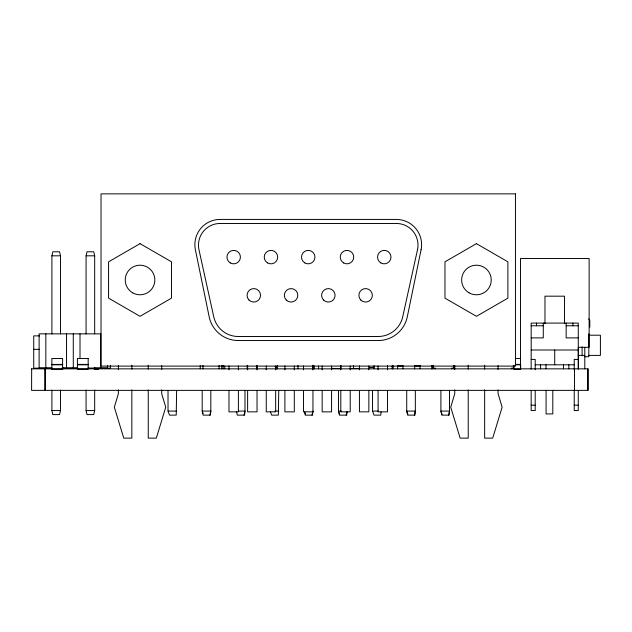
<?xml version="1.0" encoding="UTF-8"?>
<svg xmlns="http://www.w3.org/2000/svg" width="632" height="632" viewBox="0 0 632 632"><rect width="100%" height="100%" fill="white"/><g stroke="black" fill="none" stroke-linecap="round" stroke-linejoin="round"><path stroke-width="0.95" d="M176.628 390.592L176.225 415.129L169.502 415.129L168.017 411.092L168.017 390.592M278.759 390.592L278.357 415.129L271.626 415.129L270.441 411.898M347.031 411.898L346.707 415.129L339.439 415.129L338.499 411.092L338.499 390.592M381.072 411.898L380.748 415.129L374.026 415.129L372.54 411.092L372.54 390.592M51.895 333.854L51.895 255.818L52.835 251.781L59.566 251.781L60.506 255.818L60.506 333.854M86.071 333.854L86.071 255.818L87.011 251.781L93.741 251.781L94.681 255.818L94.681 333.854M60.506 390.055L60.506 410.555L59.566 414.592L52.835 414.592L51.895 410.555L51.895 390.055M94.681 390.055L94.681 410.555L93.741 414.592L87.011 414.592L86.071 410.555L86.071 390.055M209.863 415.129L210.812 411.092L210.812 390.592M244.047 415.129L244.987 411.092L244.987 390.592M311.995 415.129L312.935 411.092L312.532 415.129L305.264 415.129L304.513 411.898M346.17 415.129L346.921 411.898M414.387 415.129L415.335 411.092L415.335 390.592M448.57 415.129L449.51 411.092L449.51 390.592M51.895 255.818L60.506 255.818M86.071 255.818L94.681 255.818M531.172 325.78L543.283 325.78M566.154 325.78L578.264 325.78M588.692 335.205L600.4 335.205L600.4 355.389L588.692 355.389M39.618 335.876L33.725 335.876L33.725 368.172L52.148 368.172M531.172 337.891L543.283 337.891L543.283 323.094M578.264 337.891L566.154 337.891L566.154 323.094M33.725 349.33L39.539 349.33M531.172 350.002L578.264 350.002M578.146 355.389L584.79 355.389M584.79 356.732L588.827 356.732L588.827 333.87M515.752 358.478L520.642 358.478M531.172 359.426L535.209 359.426L535.209 369.728M578.264 359.426L574.227 359.426L574.227 369.728M51.848 364.403L62.615 364.403M77.42 364.403L88.18 364.403M515.752 364.403L520.642 364.403L520.642 369.246L513.792 369.246M51.848 364.806L62.615 364.806M77.42 364.806L88.18 364.806M516.202 364.806L520.642 364.806M535.209 364.806L574.227 364.806M397.56 365.881L402.94 365.881M414.647 365.881L420.027 365.881M431.735 365.881L433.528 365.881M275.038 366.821L276.563 366.821L276.563 368.843M392.195 366.821L393.807 366.821M369.222 367.492L374.026 367.492M51.808 368.037L39.113 368.037L39.113 333.854L100.733 333.854L100.733 368.037M62.544 368.037L77.191 368.037M87.911 368.037L107.464 368.037L107.464 365.312M61.841 368.172L77.855 368.172M94.065 368.172L110.418 368.172L110.418 365.209M341.406 368.567L331.768 368.567L331.516 366.655M349.891 368.567L359.719 368.567M31.6 368.843L587.989 368.843L587.989 390.371L31.6 390.371L31.671 368.843M51.848 369.246L62.615 369.246L62.615 358.478L51.848 358.478L51.895 369.554M94.626 369.246L98.545 369.246L98.545 368.44M531.172 405.175L535.209 405.175M574.227 405.175L578.264 405.175M51.895 410.555L60.506 410.555M86.071 410.555L94.681 410.555M168.017 411.092L176.628 411.092M238.288 411.092L244.987 411.092L244.584 415.129L237.316 415.129L236.566 411.898M274.928 411.092L278.759 411.092M341.375 411.092L338.499 411.092L339.684 414.323M372.54 411.092L378.284 411.092M588.716 318.86L589.806 320.4L589.806 327.131M442.084 414.323L440.899 411.092L440.899 390.592M407.909 414.323L406.724 411.092L406.724 390.592M304.616 411.898L305.509 414.323M203.085 413.518L202.193 411.092L202.193 390.592M587.918 368.843L587.918 390.371M584.79 347.695L584.79 368.843M582.104 346.81L582.104 355.761M578.367 368.843L578.367 347.316L589.135 347.316L589.135 258.504L520.507 258.504L520.507 368.843M578.264 369.159L578.264 323.094L531.172 323.094L531.172 369.159M578.264 390.568L578.264 410.555L574.227 410.555L574.227 390.402M574.535 368.843L574.464 390.371M572.884 323.094L572.884 325.78M568.847 364.806L568.847 368.843M564.479 323.584L564.479 296.179L544.966 296.179L544.966 323.584M563.467 364.806L563.467 368.843M554.722 350.002L554.722 364.806M552.803 390.3L552.803 413.921L546.072 413.921L546.072 390.3M545.977 364.806L545.977 368.843M540.589 364.806L540.589 368.843M536.552 323.094L536.552 325.78M535.209 390.402L535.209 410.555L531.172 410.555L531.172 390.568M514.053 365.383L514.053 368.843M513.374 365.343L513.374 368.172L511.359 368.172L511.359 368.843M498.095 365.58L498.095 369.467M498.095 389.849L498.095 393.728L502.132 407.182L492.707 438.134L484.641 438.134L484.641 389.833M484.641 365.193L484.641 369.143M468.225 365.193L468.225 369.143M468.225 389.833L468.225 438.134L460.151 438.134L450.727 407.182L454.764 393.728L454.764 389.849M454.764 365.58L454.764 369.467M454.171 365.383L454.171 368.843M453.5 365.343L453.5 368.172L451.485 368.172L451.485 368.843M435.337 368.843L435.337 368.172L433.315 368.172L433.315 365.343M432.644 365.383L432.644 368.843M431.735 365.533L431.735 368.843M420.027 365.533L420.027 368.843M414.647 365.533L414.647 368.843M402.94 365.533L402.94 368.843M397.56 365.533L397.56 368.843M392.914 365.185L392.914 368.843M392.195 365.612L392.195 368.843M387.487 365.612L387.487 369.854M387.487 390.363L387.487 411.851L378.07 411.851L378.07 390.363M378.07 365.952L378.07 369.854M374.026 365.612L374.026 368.843M368.851 365.952L368.851 369.854M368.851 390.363L368.851 411.851L359.434 411.851L359.434 390.363M359.434 365.952L359.434 369.854M353.501 365.415L353.501 368.567M350.215 365.952L350.215 369.854M350.215 390.363L350.215 411.851L340.798 411.851L340.798 390.363M340.877 365.415L340.877 368.567M340.798 365.952L340.798 369.854M331.642 368.282L331.642 368.827M331.579 365.952L331.579 369.854M331.579 390.363L331.579 411.851L322.162 411.851L322.162 390.363M322.162 365.952L322.162 369.854M318.591 365.944L318.591 368.843M314.238 365.96L314.238 368.843M312.935 365.209L312.943 369.854M312.943 390.363L312.943 411.851L303.526 411.851L303.526 390.363M312.864 365.478L312.864 368.843M303.526 365.952L303.526 369.854M297.956 365.343L297.956 368.843M294.307 365.952L294.307 369.854M294.307 390.363L294.307 411.851L284.89 411.851L284.89 390.363M284.89 365.952L284.89 369.854M277.369 365.343L277.369 368.843M275.671 365.952L275.671 369.854M275.671 390.363L275.671 411.851L266.254 411.851L266.254 390.363M266.254 365.952L266.254 369.854M257.034 365.952L257.034 369.854M257.034 390.363L257.034 411.851L247.618 411.851L247.618 390.363M256.916 365.383L256.916 368.843M247.618 365.952L247.618 369.854M247.223 365.343L247.223 368.843M238.398 365.952L238.398 369.854M238.398 390.363L238.398 411.851L228.982 411.851L228.982 390.363M228.982 365.952L228.982 369.854M224.731 365.96L224.731 368.843M223.088 365.257L223.088 368.843M221.793 365.383L221.793 368.843M219.107 365.343L219.107 368.843M202.959 365.343L202.959 368.843M200.265 365.383L200.265 368.843M161.705 365.58L161.705 369.467M161.705 389.849L161.705 393.728L165.742 407.182L156.325 438.134L148.251 438.134L148.251 389.833M148.251 365.193L148.251 369.143M131.835 365.193L131.835 369.143M131.835 389.833L131.835 438.134L123.761 438.134L114.337 407.182L118.374 393.728L118.374 389.849M118.374 365.58L118.374 369.467M94.681 367.603L94.681 369.554M80.011 333.854L80.011 358.273M73.288 333.854L73.288 368.037M66.558 333.854L66.558 368.037M63.824 368.172L63.824 368.843M45.836 333.854L45.836 368.037M45.125 368.843L45.125 390.371M45.054 368.843L45.054 390.371M210.812 411.092L210.401 415.129L203.141 415.129L202.193 411.092L210.812 411.092M415.335 411.092L414.932 415.129L407.664 415.129L406.724 411.092L415.335 411.092M449.51 411.092L449.107 415.129L441.839 415.129L440.899 411.092L449.51 411.092M421.086 249.751L407.3 316.814A29.704 29.704 0 0 1 378.205 340.537L238.264 340.537A29.736 29.736 0 0 1 209.168 316.79L195.383 249.751A25.233 25.233 0 0 1 220.102 219.43L396.367 219.43A25.233 25.233 0 0 1 421.086 249.751M417.491 249.751L402.726 316.79A25.114 25.114 0 0 1 378.205 336.5L238.264 336.5A25.114 25.114 0 0 1 213.742 316.79L198.977 249.751A21.63 21.63 0 0 1 220.102 223.467L396.367 223.467A21.63 21.63 0 0 1 417.491 249.751M140.043 243.652L108.578 261.822L108.578 298.146L140.043 316.316L171.501 298.146L171.501 261.822L140.043 243.652M476.433 243.652L444.968 261.822L444.968 298.146L476.433 316.316L507.891 298.146L507.891 261.822L476.433 243.652M515.451 193.866L101.017 193.866L101.017 366.102L515.451 366.102L515.451 193.866M88.18 358.478L77.42 358.478L77.42 369.246L88.18 369.246L88.18 358.478M469.031 292.806A14.805 14.805 0 0 0 491.23 279.984A14.805 14.805 0 0 0 469.031 267.17A14.805 14.805 0 0 0 469.031 292.806M132.641 292.806A14.805 14.805 0 0 0 154.84 279.984A14.805 14.805 0 0 0 132.641 267.17A14.805 14.805 0 0 0 132.641 292.806M304.869 262.936A6.731 6.731 0 0 0 314.965 257.113A6.731 6.731 0 0 0 304.869 251.283A6.731 6.731 0 0 0 304.869 262.936M267.597 262.936A6.731 6.731 0 0 0 277.693 257.113A6.731 6.731 0 0 0 267.597 251.283A6.731 6.731 0 0 0 267.597 262.936M230.325 262.936A6.731 6.731 0 0 0 240.421 257.113A6.731 6.731 0 0 0 230.325 251.283A6.731 6.731 0 0 0 230.325 262.936M343.626 262.936A6.731 6.731 0 0 0 353.715 257.113A6.731 6.731 0 0 0 343.626 251.283A6.731 6.731 0 0 0 343.626 262.936M380.899 262.936A6.731 6.731 0 0 0 390.987 257.113A6.731 6.731 0 0 0 380.899 251.283A6.731 6.731 0 0 0 380.899 262.936M360.864 300.082A6.731 6.731 0 0 0 372.122 297.064A6.731 6.731 0 0 0 363.882 288.824A6.731 6.731 0 0 0 360.864 300.082M323.592 300.082A6.731 6.731 0 0 0 334.849 297.064A6.731 6.731 0 0 0 326.61 288.824A6.731 6.731 0 0 0 323.592 300.082M286.32 300.082A6.731 6.731 0 0 0 297.577 297.064A6.731 6.731 0 0 0 289.338 288.824A6.731 6.731 0 0 0 286.32 300.082M249.048 300.082A6.731 6.731 0 0 0 260.305 297.064A6.731 6.731 0 0 0 252.065 288.824A6.731 6.731 0 0 0 249.048 300.082"/></g></svg>
